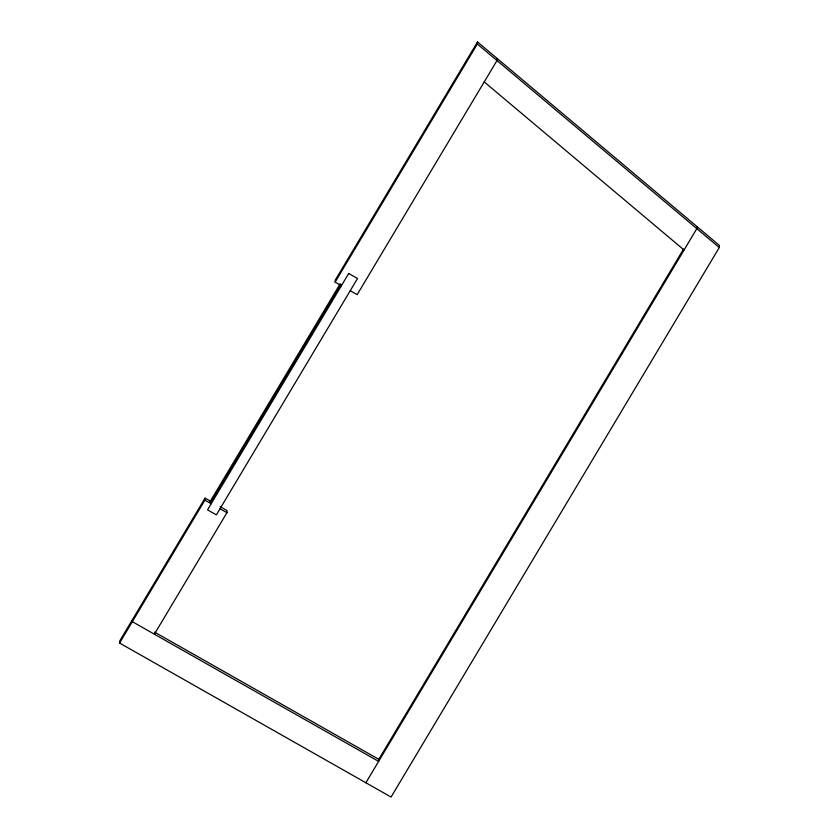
<?xml version="1.0" encoding="UTF-8"?>
<svg xmlns="http://www.w3.org/2000/svg" width="839" height="839" viewBox="0 0 839 839"><rect width="100%" height="100%" fill="white"/><g stroke="black" fill="none" stroke-linecap="round" stroke-linejoin="round"><path stroke-width="1.26" d="M341.421 285.711L335.118 282.135L335.285 280.069L477.517 41.95L719.442 245.47L719.275 247.536L391.058 797.05L119.558 643.041L119.725 640.986L205.062 498.114L211.365 501.68L211.197 503.746L204.894 500.17L205.062 498.114M132.489 619.612L132.321 621.678L378.63 761.382L378.798 759.326L683.554 249.078M154.376 634.179L226.939 512.681L227.107 510.615L220.185 506.683M335.118 282.135L477.339 44.016L477.517 41.95M497.16 58.478L496.992 60.544L357.162 294.646L350.241 290.714M696.989 226.582L696.821 228.648L365.867 782.756M119.558 643.041L204.894 500.17M209.939 501.837L340.256 283.655M211.071 502.173L340.917 284.767M220.017 508.749L226.939 512.681M154.544 632.124L378.798 759.326M477.339 44.016L719.275 247.536M484.229 81.907L684.058 250.012M348.709 273.493L207.548 509.85L216.368 514.852L357.529 278.496L348.709 273.493"/></g></svg>
